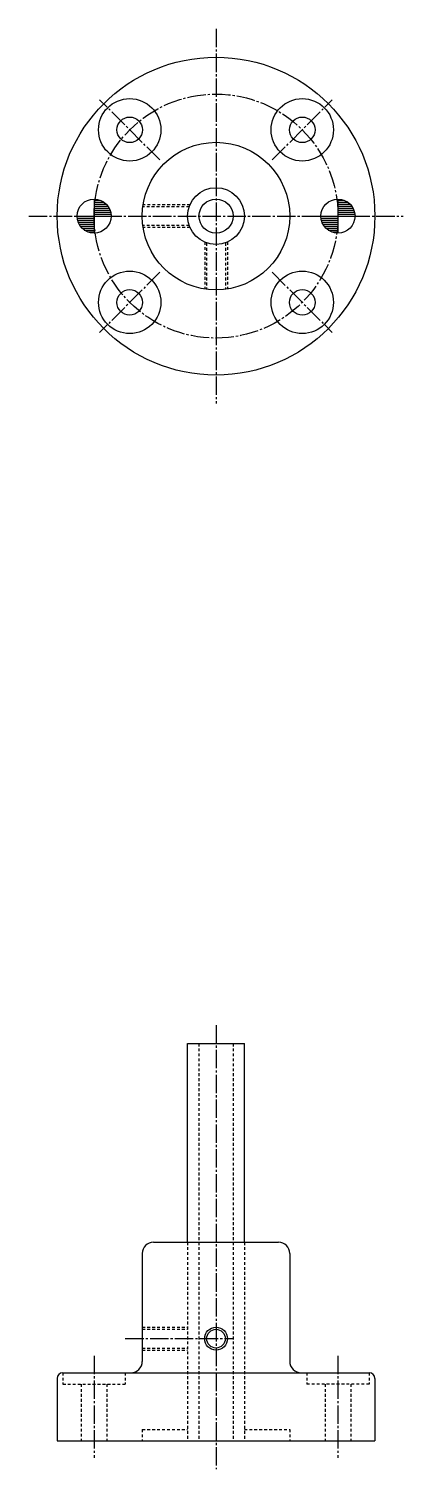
# Model space of a CAD drawing. Extents: x 21 to 324, y 20 to 333.
# Drawn here: x 258.3 to 324.3, y 79.4 to 333.2 of the extents above; entities outside this region: 2.
import ezdxf

# ---------------------------------------------------------------- set-up
doc = ezdxf.new("R2010")
doc.units = 0
doc.header["$LTSCALE"] = 0.25
doc.linetypes.add('CENTER', pattern=[17.5, 13, -1.5, 1.5, -1.5])
doc.linetypes.add('DASHED', pattern=[3.5, 2, -1.5])
doc.layers.get('0').update_dxf_attribs({"linetype": 'CONTINUOUS'})
doc.layers.add('CENTER', color=1, linetype='CENTER')
doc.styles.get("Standard").update_dxf_attribs({"font": 'txt', "bigfont": 'BIGFONT'})

msp = doc.modelspace()

# ---------------------------------------------------------------- linework, layer by layer
for p, q in [((269.79, 303.22), (269.79, 297.22)), ((269.79, 303.02), (270.86, 303.02)), ((269.79, 302.67), (271.52, 302.67)), ((269.79, 302.32), (271.93, 302.32)), ((312.79, 303.22), (312.79, 297.22)), ((312.79, 303.02), (313.86, 303.02)), ((312.79, 302.67), (314.52, 302.67)), ((312.79, 302.32), (314.93, 302.32)), ((266.79, 300.22), (272.79, 300.22)), ((266.81, 299.87), (269.79, 299.87)), ((266.87, 299.52), (269.79, 299.52)), ((269.79, 301.97), (272.22, 301.97)), ((269.79, 301.62), (272.44, 301.62)), ((269.79, 301.27), (272.6, 301.27)), ((269.79, 300.92), (272.7, 300.92)), ((269.79, 300.57), (272.77, 300.57)), ((269.79, 300.22), (272.79, 300.22)), ((309.79, 300.22), (315.79, 300.22)), ((309.81, 299.87), (312.79, 299.87)), ((309.87, 299.52), (312.79, 299.52)), ((312.79, 301.97), (315.22, 301.97)), ((312.79, 301.62), (315.44, 301.62)), ((312.79, 301.27), (315.6, 301.27)), ((312.79, 300.92), (315.7, 300.92)), ((312.79, 300.57), (315.77, 300.57)), ((312.79, 300.22), (315.79, 300.22)), ((266.98, 299.17), (269.79, 299.17)), ((267.13, 298.82), (269.79, 298.82)), ((267.35, 298.47), (269.79, 298.47)), ((267.64, 298.12), (269.79, 298.12)), ((268.05, 297.77), (269.79, 297.77)), ((268.7, 297.42), (269.79, 297.42)), ((309.98, 299.17), (312.79, 299.17)), ((310.13, 298.82), (312.79, 298.82)), ((310.35, 298.47), (312.79, 298.47)), ((310.64, 298.12), (312.79, 298.12)), ((311.05, 297.77), (312.79, 297.77)), ((311.7, 297.42), (312.79, 297.42)), ((286.29, 119.43), (286.29, 154.43)), ((286.29, 154.43), (296.29, 154.43)), ((296.29, 119.43), (296.29, 154.43)), ((280.29, 119.43), (302.29, 119.43)), ((285.79, 119.43), (285.79, 119.43)), ((291.29, 119.43), (291.29, 119.43)), ((278.29, 117.43), (278.29, 98.43)), ((304.29, 117.43), (304.29, 98.43)), ((263.29, 95.43), (263.29, 84.43)), ((264.29, 96.43), (318.29, 96.43)), ((319.29, 95.43), (319.29, 84.43)), ((263.29, 84.43), (319.29, 84.43))]:
    msp.add_line(p, q)
at = {"color": 3, "linetype": 'DASHED'}
for p, q in [((286.7, 302.22), (278.44, 302.22)), ((286.57, 301.87), (278.39, 301.87)), ((286.57, 298.57), (278.39, 298.57)), ((286.7, 298.22), (278.44, 298.22)), ((289.29, 295.64), (289.29, 287.37)), ((289.64, 295.5), (289.64, 287.32)), ((292.94, 295.5), (292.94, 287.32)), ((293.29, 295.64), (293.29, 287.37)), ((288.29, 154.43), (288.29, 84.43)), ((294.29, 154.43), (294.29, 84.43)), ((286.29, 119.43), (286.29, 84.43)), ((296.29, 119.43), (296.29, 84.43)), ((278.29, 104.43), (286.29, 104.43)), ((278.29, 104.08), (286.29, 104.08)), ((278.29, 100.78), (286.29, 100.78)), ((278.29, 100.43), (286.29, 100.43)), ((264.29, 96.43), (264.29, 94.43)), ((264.29, 94.43), (275.29, 94.43)), ((267.54, 94.43), (267.54, 84.43)), ((272.04, 94.43), (272.04, 84.43)), ((275.29, 96.43), (275.29, 94.43)), ((307.29, 96.43), (307.29, 94.43)), ((318.29, 94.43), (307.29, 94.43)), ((310.54, 94.43), (310.54, 84.43)), ((315.04, 94.43), (315.04, 84.43)), ((318.29, 96.43), (318.29, 94.43)), ((278.29, 86.43), (286.29, 86.43)), ((278.29, 86.43), (278.29, 84.43)), ((296.29, 86.43), (304.29, 86.43)), ((304.29, 86.43), (304.29, 84.43))]:
    msp.add_line(p, q, dxfattribs=at)
for centre, radius in [((291.29, 300.22), 28), ((276.08, 315.42), 5.5), ((306.49, 315.42), 5.5), ((276.08, 315.42), 2.25), ((306.49, 315.42), 2.25), ((291.29, 300.22), 13), ((291.29, 300.22), 5), ((269.79, 300.22), 3), ((291.29, 300.22), 3), ((312.79, 300.22), 3), ((276.08, 285.02), 5.5), ((306.49, 285.02), 5.5), ((276.08, 285.02), 2.25), ((306.49, 285.02), 2.25), ((291.29, 102.43), 1.65)]:
    msp.add_circle(centre, radius)
at = {"color": 3}
msp.add_circle((291.29, 102.43), 2, dxfattribs=at)
for centre, radius, start, end in [((280.29, 117.43), 2, 90, 180), ((302.29, 117.43), 2, 0, 90), ((276.29, 98.43), 2, 270, 0), ((306.29, 98.43), 2, 180, 270), ((264.29, 95.43), 1, 90, 180), ((318.29, 95.43), 1, 0, 90)]:
    msp.add_arc(centre, radius, start, end)
at = {"layer": 'CENTER', "color": 1, "linetype": 'CENTER'}
for p, q in [((291.29, 333.22), (291.29, 267.22)), ((281.39, 310.12), (270.78, 320.73)), ((301.19, 310.12), (311.79, 320.73)), ((258.29, 300.22), (324.29, 300.22)), ((281.39, 290.32), (270.78, 279.71)), ((301.19, 290.32), (311.79, 279.71)), ((291.29, 157.69), (291.29, 79.43)), ((275.29, 102.43), (294.42, 102.43)), ((269.79, 99.43), (269.79, 81.43)), ((312.79, 99.43), (312.79, 81.43))]:
    msp.add_line(p, q, dxfattribs=at)
msp.add_circle((291.29, 300.22), 21.5, dxfattribs=at)

# ---------------------------------------------------------------- texts
for s, p in [('MCSPA 10-70', (20, 50)), ('MCSPA10', (20, 20))]:
    msp.add_text(s, height=8).set_placement(p)

doc.saveas('drawing.dxf')
